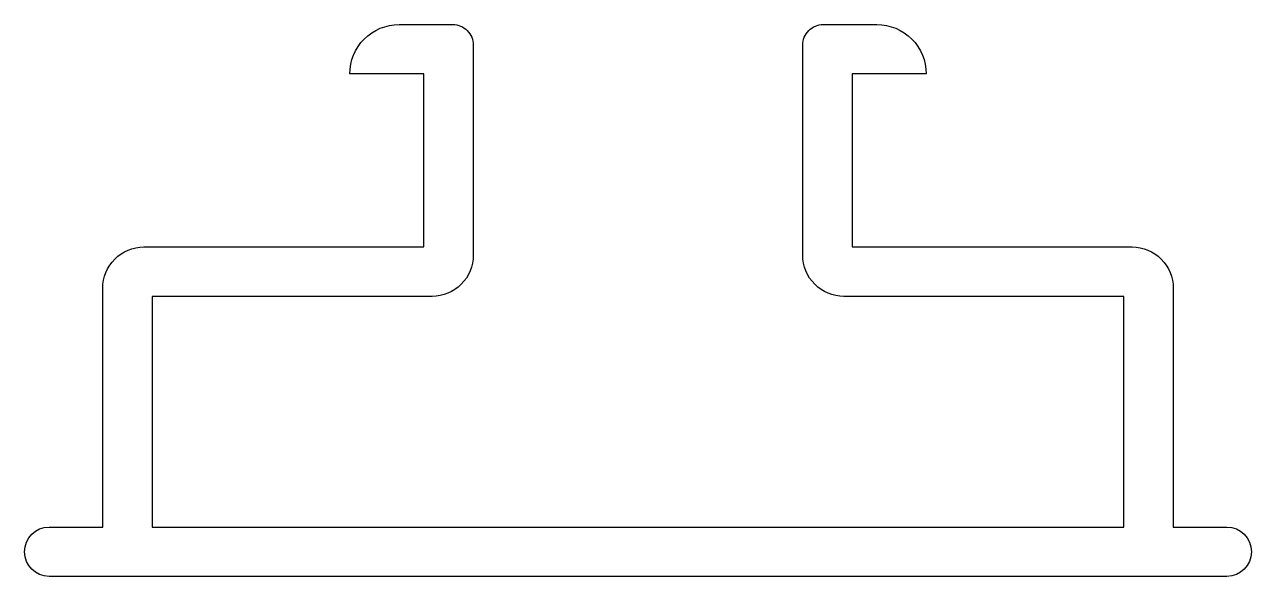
# Model space of a CAD drawing. Extents: x 445.8 to 475.6, y 242.7 to 256.1.
import ezdxf

# ---------------------------------------------------------------- set-up
doc = ezdxf.new("R2010")
doc.units = 0
doc.layers.add('ANA', color=220, linetype='CONTINUOUS')

msp = doc.modelspace()

# ---------------------------------------------------------------- linework, layer by layer
at = {"layer": 'ANA', "color": 0}
msp.add_lwpolyline([(472.527, 249.528), (465.727, 249.528, -0.414214), (464.727, 250.528), (464.727, 255.628, -0.414214), (465.227, 256.128), (466.527, 256.128, -0.414214), (467.727, 254.928), (465.927, 254.928), (465.927, 250.728), (472.727, 250.728, -0.414214), (473.727, 249.728), (473.727, 243.928), (475.027, 243.928, -1), (475.027, 242.728), (446.427, 242.728, -1), (446.427, 243.928), (447.727, 243.928), (447.727, 249.728, -0.414214), (448.727, 250.728), (455.527, 250.728), (455.527, 254.928), (453.727, 254.928, -0.414214), (454.927, 256.128), (456.227, 256.128, -0.414214), (456.727, 255.628), (456.727, 250.528, -0.414214), (455.727, 249.528), (448.927, 249.528), (448.927, 243.928), (472.527, 243.928)], format="xyb", close=True, dxfattribs=at)

doc.saveas('drawing.dxf')
